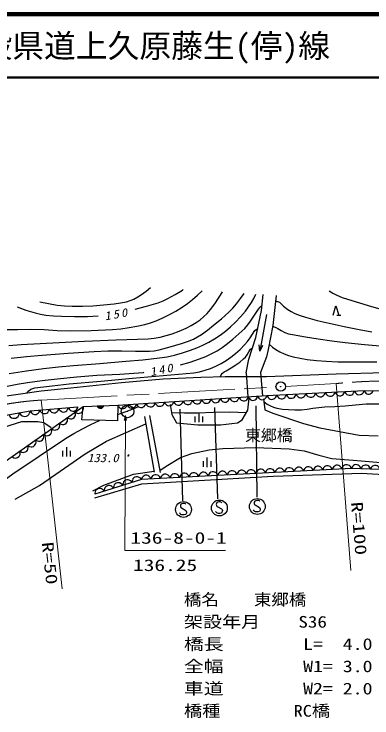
# Model space of a CAD drawing. Units: millimetres, scale not verified. Extents: x 40000 to 680000, y 20000 to 380000.
# Drawn here: x 227032 to 283302, y 269279 to 380000 of the extents above; entities that cross this region are included whole.
import ezdxf
from ezdxf.enums import TextEntityAlignment as Align

# ---------------------------------------------------------------- set-up
doc = ezdxf.new("R2010")
doc.units = ezdxf.units.MM
doc.header["$LTSCALE"] = 1000
doc.linetypes.add('CHAIN', pattern=[18.5, 12, -1.5, 3.5, -1.5])
for name, color, linetype, lineweight in [('M-BGD', 7, 'Continuous', 25), ('M-BGD-HTXT', 7, 'Continuous', 13), ('M-BMK', 2, 'CHAIN', 13), ('M-STR-STR1', 1, 'Continuous', 25), ('M-STR-STRC', 7, 'Continuous', 25), ('M-TTL', 2, 'Continuous', 140), ('M-TTL-LINE', 7, 'Continuous', 50)]:
    doc.layers.add(name, color=color, linetype=linetype, lineweight=lineweight)
for name, color, linetype in [('M-BMK-SRVR', 7, 'Continuous'), ('M-STR-HTXT', 7, 'Continuous'), ('M-TTL-TXT', 7, 'Continuous')]:
    doc.layers.add(name, color=color, linetype=linetype)
doc.styles.add('ＭＳ ゴシック', font='')
doc.styles.get('ＭＳ ゴシック').set_extended_font_data('MS Gothic')

# ---------------------------------------------------------------- blocks, each defined once
blk = doc.blocks.new('BUHIN2')
at = {"color": 3, "linetype": 'Continuous', "lineweight": 25}
for radius in [995, 30]:
    blk.add_circle((0, 0), radius, dxfattribs=at)
blk = doc.blocks.new('BUHIN18')
at = {"color": 7, "linetype": 'Continuous', "lineweight": 25}
blk.add_lwpolyline([(-486, -585), (-315, -653), (-142, -678), (81, -670), (258, -600), (416, -499), (567, -317), (637, -143), (674, 44), (640, 265), (582, 427), (486, 585)], dxfattribs=at)
blk = doc.blocks.new('BUHIN24')
at = {"color": 7, "linetype": 'Continuous', "lineweight": 25}
blk.add_lwpolyline([(-776, -364), (-634, -515), (-470, -623), (-238, -723), (-24, -735), (186, -708), (426, -595), (581, -451), (708, -278), (779, -37), (797, 157), (776, 364)], dxfattribs=at)
blk = doc.blocks.new('BUHIN25')
at = {"color": 7, "linetype": 'Continuous', "lineweight": 25}
blk.add_lwpolyline([(-708, -258), (-595, -401), (-460, -508), (-265, -614), (-79, -642), (107, -634), (326, -555), (473, -441), (598, -299), (679, -93), (710, 74), (708, 258)], dxfattribs=at)
blk = doc.blocks.new('BUHIN26')
at = {"color": 7, "linetype": 'Continuous', "lineweight": 25}
blk.add_lwpolyline([(-695, -236), (-589, -378), (-459, -485), (-272, -592), (-90, -624), (91, -620), (306, -547), (452, -440), (576, -304), (660, -105), (694, 57), (695, 236)], dxfattribs=at)
blk = doc.blocks.new('BUHIN27')
at = {"color": 7, "linetype": 'Continuous', "lineweight": 25}
blk.add_lwpolyline([(-728, -238), (-619, -388), (-485, -501), (-290, -615), (-102, -650), (87, -648), (313, -575), (466, -464), (598, -324), (687, -118), (724, 52), (728, 238)], dxfattribs=at)
blk = doc.blocks.new('BUHIN28')
at = {"color": 7, "linetype": 'Continuous', "lineweight": 25}
blk.add_lwpolyline([(-674, -171), (-584, -313), (-470, -424), (-301, -539), (-132, -582), (39, -593), (248, -540), (394, -449), (521, -330), (615, -149), (659, 2), (674, 171)], dxfattribs=at)
blk = doc.blocks.new('BUHIN31')
at = {"color": 7, "linetype": 'Continuous', "lineweight": 25}
blk.add_lwpolyline([(732, 168), (639, 323), (518, 446), (338, 574), (157, 625), (-27, 641), (-254, 589), (-414, 495), (-555, 370), (-661, 176), (-712, 14), (-732, -168)], dxfattribs=at)
blk = doc.blocks.new('BUHIN32')
at = {"color": 7, "linetype": 'Continuous', "lineweight": 25}
blk.add_lwpolyline([(714, 233), (607, 380), (476, 491), (285, 603), (100, 637), (-85, 636), (-307, 564), (-457, 455), (-586, 318), (-674, 116), (-711, -50), (-714, -233)], dxfattribs=at)
blk = doc.blocks.new('BUHIN33')
at = {"color": 7, "linetype": 'Continuous', "lineweight": 25}
blk.add_lwpolyline([(648, 414), (504, 532), (345, 608), (128, 670), (-64, 657), (-247, 608), (-448, 480), (-569, 334), (-662, 165), (-697, -58), (-691, -232), (-648, -414)], dxfattribs=at)
blk = doc.blocks.new('BUHIN72')
at = {"color": 7, "linetype": 'Continuous', "lineweight": 25}
for p, q in [((-195, 724), (195, -724)), ((539, 305), (774, -564)), ((-619, -8), (-385, -877))]:
    blk.add_line(p, q, dxfattribs=at)
blk = doc.blocks.new('BUHIN73')
at = {"color": 7, "linetype": 'Continuous', "lineweight": 25}
blk.add_line((336, -682), (915, -526), dxfattribs=at)
blk.add_lwpolyline([(-247, -840), (-195, 724), (636, -601)], dxfattribs=at)
blk = doc.blocks.new('BUHIN78')
at = {"color": 7, "linetype": 'Continuous', "lineweight": 25}
blk.add_lwpolyline([(164, 879), (78, 934), (-24, 952), (-157, 942), (-344, 891), (-489, 807), (-598, 680), (-640, 526), (-609, 386), (-579, 297), (-498, 189), (-395, 146), (365, -57), (467, -146), (556, -284), (583, -432), (571, -558), (516, -689), (344, -794), (66, -869), (-59, -883), (-189, -860), (-310, -796), (-432, -680)], dxfattribs=at)
blk.add_circle((0, 0), 1244, dxfattribs=at)
blk = doc.blocks.new('BUHIN84')
at = {"color": 3, "linetype": 'Continuous', "lineweight": 25}
for radius in [746, 22.5]:
    blk.add_circle((0, 0), radius, dxfattribs=at)

msp = doc.modelspace()

# ---------------------------------------------------------------- linework, layer by layer
at = {"layer": 'M-BGD'}
for p, q in [((265925, 333354), (266193, 335879)), ((268239, 335749), (267710, 331029)), ((265060, 329136), (265925, 333354)), ((266723, 332715), (265655, 326948)), ((267710, 331029), (267007, 327243)), ((263924, 325728), (265060, 329136)), ((267007, 327243), (266737, 326107)), ((263536, 323588), (263924, 325728)), ((266737, 326107), (265759, 323593)), ((266719, 323013), (277694, 323423)), ((277694, 323423), (285380, 323593)), ((243941, 322053), (250468, 322618)), ((250468, 322618), (256393, 322872)), ((256393, 322872), (260202, 322984)), ((260202, 322984), (266719, 323013)), ((231277, 320756), (235932, 321207)), ((235932, 321207), (243941, 322053)), ((223957, 319655), (231277, 320756)), ((243360, 318500), (266796, 320001)), ((266796, 320001), (282094, 320809)), ((282094, 320809), (290436, 320685)), ((263805, 317677), (263983, 319601)), ((266233, 319483), (266470, 317766)), ((214257, 301623), (237872, 318292)), ((229573, 317590), (237077, 318237)), ((237700, 316171), (237872, 318292)), ((237872, 318292), (243360, 318500)), ((241093, 318352), (240144, 318316)), ((240171, 318254), (241070, 318288)), ((241035, 318225), (240213, 318194)), ((240261, 318133), (240988, 318160)), ((240930, 318096), (240325, 318073)), ((240445, 318015), (240817, 318029)), ((243360, 318500), (243292, 316038)), ((251579, 318565), (251846, 317026)), ((224510, 316693), (229573, 317590)), ((247521, 316687), (249072, 307957)), ((248350, 316867), (250007, 307912)), ((251846, 317026), (252556, 315723)), ((262888, 316197), (263805, 317677)), ((266470, 317766), (267713, 317233)), ((267713, 317233), (272568, 315575)), ((223292, 314355), (228229, 315895)), ((228229, 315895), (230765, 315895)), ((230765, 315895), (231716, 315759)), ((231716, 315759), (232848, 314944)), ((243292, 316038), (237700, 316171)), ((252556, 315723), (255931, 315398)), ((259513, 315368), (262148, 315694)), ((262148, 315694), (262888, 316197)), ((272568, 315575), (275099, 314917)), ((241546, 312813), (247726, 315533)), ((255931, 315398), (259513, 315368)), ((275099, 314917), (281286, 313733)), ((281286, 313733), (284305, 313644)), ((238232, 310838), (241546, 312813)), ((254959, 310874), (257712, 311464)), ((257712, 311464), (259875, 311661)), ((259875, 311661), (264988, 311808)), ((264988, 311808), (270306, 311625)), ((270306, 311625), (272650, 311274)), ((272650, 311274), (274965, 310629)), ((231040, 305832), (238232, 310838)), ((250928, 308908), (253190, 310235)), ((253190, 310235), (254959, 310874)), ((274965, 310629), (276997, 310068)), ((276997, 310068), (280367, 309833)), ((280367, 309833), (289743, 309042)), ((245812, 307630), (249045, 308112)), ((280073, 308514), (247055, 306782)), ((249956, 308191), (250928, 308908)), ((286077, 308283), (280073, 308514)), ((247055, 306782), (239723, 304473)), ((241158, 305903), (245812, 307630)), ((247095, 306082), (267787, 307295)), ((267787, 307295), (281739, 307767)), ((281739, 307767), (289086, 307362)), ((227197, 303717), (231040, 305832)), ((239430, 304986), (241158, 305903)), ((239741, 303906), (247095, 306082))]:
    msp.add_line(p, q, dxfattribs=at)
for points in [[(231085, 334736), (232454, 334450), (233831, 334224), (234985, 334112), (236145, 334059), (237775, 334060), (239409, 334121), (241090, 334242), (242786, 334425), (243756, 334561), (244708, 334756), (245297, 334932), (245870, 335167), (246478, 335494), (247070, 335880), (247787, 336420), (248498, 336999)], [(246070, 333581), (247881, 334042), (249676, 334560), (250451, 334866), (251212, 335232), (252360, 335882), (253493, 336593), (253552, 336631), (253620, 336674)], [(225776, 330384), (227585, 330396), (229673, 330408), (231757, 330359), (233797, 330226), (235840, 330154), (239164, 330243), (242496, 330392), (243799, 330510), (245105, 330689), (246346, 330908), (247585, 331188), (248477, 331444), (249360, 331760), (250424, 332217), (251475, 332734), (252468, 333278), (253438, 333878), (254277, 334472), (255087, 335119), (255864, 335793), (256630, 336484)], [(226195, 327852), (228158, 328016), (233132, 328309), (238120, 328572), (243095, 328743), (248094, 328913), (249057, 329017), (250009, 329180), (250955, 329416), (251898, 329713), (252998, 330128), (254081, 330600), (254890, 331009), (255665, 331468), (256269, 331892), (256835, 332362), (257395, 332916), (257921, 333521), (258585, 334404), (259197, 335315), (259502, 335794), (259808, 336283)], [(226284, 323472), (228960, 323898), (231651, 324266), (234003, 324525), (236374, 324726), (240491, 325039), (244608, 325413), (247259, 325627), (249913, 325902), (251084, 326103), (252254, 326366), (253530, 326709), (254798, 327111), (255772, 327475), (256733, 327899), (257666, 328381), (258570, 328916), (259433, 329497), (260258, 330126), (261075, 330816), (261851, 331550), (262649, 332389), (263404, 333271), (263917, 333938), (264379, 334638), (264723, 335279), (265030, 335952)], [(226576, 325857), (229004, 326126), (231441, 326336), (235536, 326667), (239634, 326938), (241786, 327011), (243953, 327023), (246148, 326969), (248335, 326976), (249086, 327050), (249827, 327183), (251602, 327661), (253383, 328203), (254314, 328514), (255226, 328882), (255880, 329215), (256504, 329601), (257459, 330290), (258392, 331038), (259625, 332057), (260811, 333115), (261431, 333748), (262005, 334421), (262620, 335233), (263210, 336068)], [(276589, 336469), (277175, 336093), (277791, 335770), (278611, 335430), (279466, 335141), (283235, 334018), (286995, 332959)], [(268142, 334877), (268474, 334796), (268786, 334656), (269418, 334068), (270084, 333528), (270605, 333196), (271159, 332916), (271999, 332579), (272858, 332300), (274702, 331820), (276570, 331395), (278922, 330861), (281304, 330382), (283313, 330027)], [(227501, 333924), (228900, 333428), (230324, 332987), (231170, 332788), (232035, 332646), (233249, 332530), (234470, 332474), (236534, 332428), (238601, 332442), (239419, 332474), (240236, 332526)], [(253227, 324811), (254729, 325250), (256215, 325747), (257183, 326134), (258135, 326581), (258951, 327028), (259736, 327526), (260607, 328164), (261450, 328858), (262399, 329684), (263303, 330553), (263780, 331091), (264216, 331676), (264814, 332654), (265463, 333598), (265720, 333874), (266008, 334135)], [(229076, 320425), (229348, 320721), (229658, 320970), (229973, 321119), (230319, 321215), (233035, 321544), (235710, 321808), (240671, 322256), (245643, 322733), (250483, 323121), (255312, 323569), (256203, 323746), (257081, 323982), (257933, 324272), (258773, 324622), (259576, 325028), (260358, 325493), (261128, 326017), (261861, 326590), (262595, 327253), (263285, 327957), (263747, 328491), (264164, 329067), (264514, 329666), (264911, 330227), (265111, 330382), (265343, 330515)], [(267690, 330922), (268113, 330761), (268522, 330539), (269049, 330198), (269601, 329912), (270197, 329722), (270826, 329586), (272839, 329208), (274868, 328887), (276974, 328586), (279097, 328343), (282135, 328016), (285187, 327747)], [(266119, 327879), (265655, 326948), (265556, 327983)], [(267157, 328051), (267654, 327618), (268188, 327233), (268831, 326865), (269500, 326552), (270187, 326289), (270904, 326080), (272004, 325847), (273130, 325670), (274607, 325495), (276100, 325379), (277934, 325295), (279773, 325271), (284082, 325304)], [(259507, 322964), (259622, 323243), (259791, 323492), (260065, 323716), (260386, 323899), (261159, 324335), (261887, 324814), (262521, 325257), (263121, 325749), (263427, 326036), (263694, 326370), (263936, 326865), (264222, 327310), (264361, 327413), (264516, 327502)], [(225938, 321464), (227533, 321795), (229141, 322068), (231461, 322382), (233796, 322638), (236905, 322940), (240030, 323183), (243672, 323379), (247314, 323636), (247364, 323642), (247413, 323648)], [(266337, 319013), (266830, 318654), (267350, 318350), (267831, 318160), (268346, 318024), (269261, 317871), (270174, 317778), (271192, 317743), (272219, 317768), (273123, 317847), (274030, 317987), (274956, 318136), (275886, 318224), (277482, 318258), (279086, 318353), (280732, 318547), (282382, 318681), (285381, 318694)], [(243318, 317006), (244674, 317480), (246009, 318010), (246330, 318147), (246660, 318288)], [(251797, 317339), (253853, 317285), (255920, 317292), (258378, 317396), (260843, 317441), (262199, 317402), (263565, 317339)], [(216461, 298156), (216609, 298737), (216813, 299296), (217068, 299758), (217382, 300200), (217882, 300785), (218431, 301334), (219418, 302182), (220442, 302983), (223613, 305366), (226820, 307701), (230986, 310444), (235133, 313222), (236433, 314010), (237772, 314750), (239100, 315423), (240441, 316073)]]:
    msp.add_lwpolyline(points, dxfattribs=at)
msp.add_lwpolyline([(241116, 318415), (241080, 318299), (241026, 318199), (240933, 318086), (240825, 318022), (240709, 317980), (240554, 317974), (240436, 318007), (240323, 318063), (240222, 318169), (240158, 318264), (240116, 318377)], close=True, dxfattribs=at)
at = {"layer": 'M-BGD-HTXT'}
for p, q in [((277687, 321877), (280010, 292489)), ((231275, 319305), (234588, 289598)), ((244543, 316871), (244446, 295622)), ((244446, 295622), (260300, 295622))]:
    msp.add_line(p, q, dxfattribs=at)
for points in [[(244543, 316871), (244352, 316122), (244727, 316120)], [(244543, 316717), (244671, 316167), (244409, 316168)], [(244542, 316642), (244643, 316195), (244437, 316196)], [(244542, 316565), (244615, 316223), (244465, 316224)], [(244541, 316490), (244587, 316252), (244494, 316252)]]:
    msp.add_lwpolyline(points, close=True, dxfattribs=at)
for points in [[(244543, 316794), (244699, 316139), (244381, 316140), (244543, 316792)], [(244541, 316280), (244541, 316413), (244559, 316280), (244522, 316280), (244541, 316413)]]:
    msp.add_lwpolyline(points, dxfattribs=at)
at = {"layer": 'M-BMK'}
for p, q in [((231279, 319272), (268211, 321345)), ((269708, 321429), (277687, 321877))]:
    msp.add_line(p, q, dxfattribs=at)
for centre, radius, start, end in [((285958, 237687), 84596, 85.76404, 95.61096), ((234303, 269420), 49944, 93.4718, 131.52954)]:
    msp.add_arc(centre, radius, start, end, dxfattribs=at)
at = {"layer": 'M-STR-STR1'}
for p, q in [((263536, 323588), (263812, 319810)), ((265759, 323593), (266080, 319955))]:
    msp.add_line(p, q, dxfattribs=at)
at = {"layer": 'M-STR-STRC'}
for p, q in [((253117, 317830), (253493, 303428)), ((259087, 303754), (258618, 318107)), ((265028, 318361), (265194, 303988))]:
    msp.add_line(p, q, dxfattribs=at)
at = {"layer": 'M-TTL'}
msp.add_line((680000, 380000), (40000, 380000), dxfattribs=at)
at = {"layer": 'M-TTL-LINE'}
msp.add_line((40000, 370000), (680000, 370000), dxfattribs=at)

# ---------------------------------------------------------------- block references
at = {"layer": 'M-BGD', "rotation": 344.90498}
for name, p in [('BUHIN73', (277644, 333358)), ('BUHIN27', (279799, 320688)), ('BUHIN27', (281329, 320769)), ('BUHIN28', (282789, 320799)), ('BUHIN26', (260205, 319579)), ('BUHIN26', (261670, 319673)), ('BUHIN26', (263135, 319767)), ('BUHIN26', (264599, 319860)), ('BUHIN26', (266064, 319954)), ('BUHIN27', (267561, 320041)), ('BUHIN27', (269091, 320122)), ('BUHIN27', (270621, 320203)), ('BUHIN27', (272150, 320284)), ('BUHIN27', (273680, 320365)), ('BUHIN27', (275210, 320446)), ('BUHIN27', (276740, 320526)), ('BUHIN27', (278269, 320607)), ('BUHIN26', (244093, 318547)), ('BUHIN26', (245557, 318641)), ('BUHIN26', (247022, 318735)), ('BUHIN26', (248487, 318829)), ('BUHIN26', (249952, 318922)), ('BUHIN26', (251416, 319016)), ('BUHIN26', (252881, 319110)), ('BUHIN26', (254346, 319204)), ('BUHIN26', (255811, 319298)), ('BUHIN26', (257275, 319391)), ('BUHIN26', (258740, 319485)), ('BUHIN24', (228729, 317441)), ('BUHIN25', (230323, 317655)), ('BUHIN25', (231824, 317784)), ('BUHIN25', (233325, 317914)), ('BUHIN25', (234826, 318043)), ('BUHIN25', (236327, 318172)), ('BUHIN18', (237250, 317854)), ('BUHIN24', (227041, 317142)), ('BUHIN18', (234765, 316099)), ('BUHIN18', (236007, 316976)), ('BUHIN72', (256079, 316558)), ('BUHIN18', (233522, 315222)), ('BUHIN18', (232279, 314344)), ('BUHIN18', (231036, 313467)), ('BUHIN18', (228550, 311712)), ('BUHIN18', (229793, 312590)), ('BUHIN18', (227307, 310835)), ('BUHIN72', (235267, 311129)), ('BUHIN72', (257346, 309500)), ('BUHIN32', (273319, 308160)), ('BUHIN32', (274820, 308238)), ('BUHIN32', (276321, 308317)), ('BUHIN32', (277822, 308396)), ('BUHIN32', (279323, 308474)), ('BUHIN31', (280824, 308485)), ('BUHIN31', (282325, 308427)), ('BUHIN31', (283825, 308369)), ('BUHIN32', (252308, 307058)), ('BUHIN32', (253808, 307136)), ('BUHIN32', (255309, 307215)), ('BUHIN32', (256810, 307294)), ('BUHIN32', (258311, 307372)), ('BUHIN32', (259812, 307451)), ('BUHIN32', (261313, 307530)), ('BUHIN32', (262813, 307609)), ('BUHIN32', (264314, 307687)), ('BUHIN32', (265815, 307766)), ('BUHIN32', (267316, 307845)), ('BUHIN32', (268817, 307923)), ('BUHIN32', (270318, 308002)), ('BUHIN32', (271819, 308081)), ('BUHIN33', (244855, 306089)), ('BUHIN33', (246321, 306551)), ('BUHIN32', (247805, 306821)), ('BUHIN32', (249306, 306900)), ('BUHIN32', (250807, 306979)), ('BUHIN33', (241923, 305166)), ('BUHIN33', (243389, 305628)), ('BUHIN33', (240457, 304704))]:
    msp.add_blockref(name, p, dxfattribs=at)
at = {"layer": 'M-BMK-SRVR', "rotation": 344.90498}
for name, p in [('BUHIN84', (268959, 321402)), ('BUHIN2', (244868, 317489))]:
    msp.add_blockref(name, p, dxfattribs=at)
at = {"layer": 'M-STR-STRC', "rotation": 344.90498}
for p in [(253679, 302076), (259320, 302309), (265288, 302542)]:
    msp.add_blockref('BUHIN78', p, dxfattribs=at)

# ---------------------------------------------------------------- texts
at = {"layer": 'M-BGD-HTXT', "style": 'ＭＳ ゴシック'}
msp.add_text('東郷橋', height=1833, rotation=359.9, dxfattribs=at).set_placement((263330, 312277), align=Align.BOTTOM_LEFT)
at = {"layer": 'M-BGD-HTXT', "style": 'ＭＳ ゴシック', "oblique": 15, "width": 1.1}
msp.add_text('133.0', height=1320, dxfattribs=at).set_placement((238528, 309117), align=Align.BOTTOM_LEFT)
at = {"layer": 'M-BGD-HTXT', "style": 'ＭＳ ゴシック', "oblique": 15, "width": 0.85}
msp.add_text('・', height=1320, rotation=359.9, dxfattribs=at).set_placement((244053, 309468), align=Align.BOTTOM_LEFT)
at = {"layer": 'M-BGD-HTXT', "style": 'ＭＳ ゴシック', "width": 1.35}
for s, rotation, p in [('R=100', 274.7, (279465, 303170)), ('R=50', 276.3, (230823, 296810))]:
    msp.add_text(s, height=1833, rotation=rotation, dxfattribs=at).set_placement(p, align=Align.BOTTOM_LEFT)
for s, p in [('136-8-0-1', (245322, 296132)), ('136.25', (245729, 291837))]:
    msp.add_text(s, height=1833, dxfattribs=at).set_placement(p, align=Align.BOTTOM_LEFT)
at = {"layer": 'M-BGD-HTXT', "char_height": 1320, "attachment_point": 7, "style": 'ＭＳ ゴシック'}
for s, insert, rotation in [('\\T1.33;\\W1.1;\\Q15;150', (241350, 331793), 10), ('\\T1.33;\\W1.1;\\Q15;140', (248533, 323008), 11.5)]:
    msp.add_mtext(s, dxfattribs=dict(at, insert=insert, rotation=rotation))
at = {"layer": 'M-STR-HTXT', "style": 'ＭＳ ゴシック'}
for s, width, p in [('橋名\u3000\u3000東郷橋', 1.1, (253734, 286429)), ('架設年月\u3000\u3000S36', 1.2, (253734, 282929)), ('橋長\u3000\u3000\u3000\u3000L=  4.0', 1.25, (253734, 279429)), ('全幅\u3000\u3000\u3000\u3000W1= 3.0', 1.25, (253734, 275929)), ('車道\u3000\u3000\u3000\u3000W2= 2.0', 1.25, (253734, 272429)), ('橋種\u3000\u3000\u3000\u3000RC橋', 1.15, (253734, 268929))]:
    msp.add_text(s, height=1833, dxfattribs=dict(at, width=width)).set_placement(p, align=Align.BOTTOM_LEFT)
at = {"layer": 'M-TTL-TXT', "style": 'ＭＳ ゴシック'}
msp.add_text('一般県道上久原藤生(停)線', height=3666, dxfattribs=at).set_placement((216734, 375000), align=Align.MIDDLE_LEFT)

doc.saveas('drawing.dxf')
